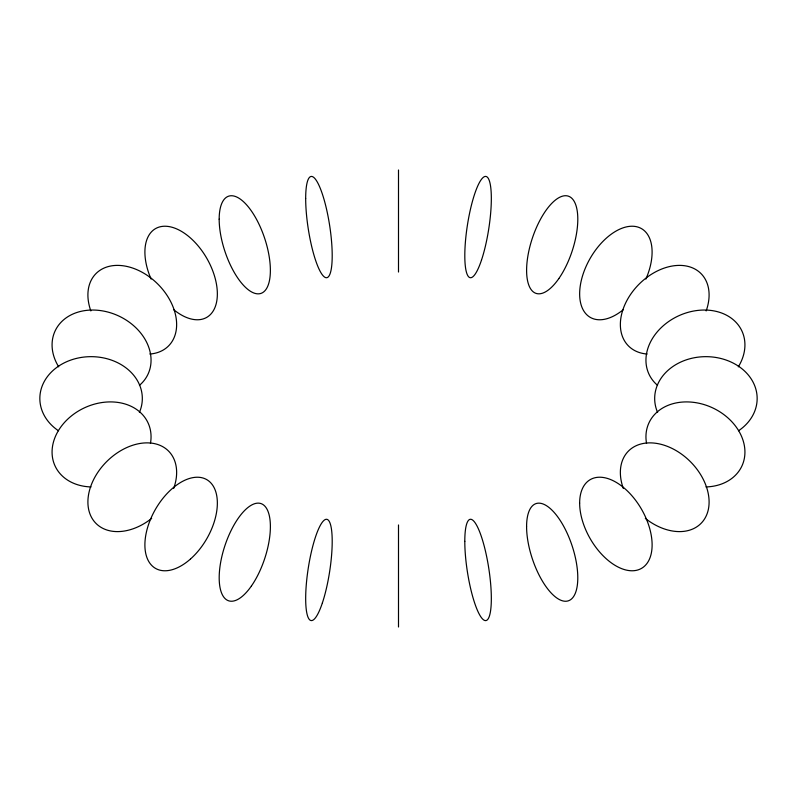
<?xml version="1.0" encoding="UTF-8"?>
<svg xmlns="http://www.w3.org/2000/svg" width="797" height="797" viewBox="0 0 797 797"><rect width="100%" height="100%" fill="white"/><g stroke="black" fill="none" stroke-linecap="round" stroke-linejoin="round"><path stroke-width="1.2" d="M398.5 170L398.5 272.036M398.5 524.964L398.5 627M151.669 518.399A51.237 36.234 -45 0 1 88.616 509.263A51.237 36.234 -45 0 1 136.407 444.208A51.237 36.234 -45 0 1 173.696 488.422M91.027 486.937A51.237 40.408 -24.9 0 1 53.01 443.819A51.237 40.408 -24.9 0 1 110.245 401.907A51.237 40.408 -24.9 0 1 150.444 443.421M58.46 430.759A51.237 41.833 0 0 1 48.049 375.795A51.237 41.833 0 0 1 113.692 360.951A51.237 41.833 0 0 1 139.385 412.457M58.699 366.849A51.237 40.408 24.9 0 1 72.009 314.436A51.237 40.408 24.9 0 1 137.562 329.43A51.237 40.408 24.9 0 1 139.465 385.33M90.848 310.94A51.237 36.234 45 0 1 115.814 265.421A51.237 36.234 45 0 1 173.248 307.373A51.237 36.234 45 0 1 149.846 354.027M151.121 279.109A51.237 29.579 60 0 1 169.502 226.667A51.237 29.579 60 0 1 217.292 291.443A51.237 29.579 60 0 1 173.587 309.565M623.413 309.565A51.237 29.579 -60 0 1 579.708 291.443A51.237 29.579 -60 0 1 627.498 226.667A51.237 29.579 -60 0 1 645.879 279.109M647.154 354.027A51.237 36.234 -45 0 1 623.752 307.373A51.237 36.234 -45 0 1 681.186 265.421A51.237 36.234 -45 0 1 706.152 310.94M657.535 385.33A51.237 40.408 -24.9 0 1 659.438 329.43A51.237 40.408 -24.9 0 1 724.991 314.436A51.237 40.408 -24.9 0 1 738.301 366.849M657.615 412.457A51.237 41.833 0 0 1 683.308 360.951A51.237 41.833 0 0 1 748.951 375.795A51.237 41.833 0 0 1 738.54 430.759M646.556 443.421A51.237 40.408 24.9 0 1 686.755 401.907A51.237 40.408 24.9 0 1 743.99 443.819A51.237 40.408 24.9 0 1 705.973 486.937M623.304 488.422A51.237 36.234 45 0 1 660.593 444.208A51.237 36.234 45 0 1 708.384 509.263A51.237 36.234 45 0 1 645.331 518.399M526.588 526.588A51.237 20.921 71.6 0 0 565.013 601.247A51.237 20.921 71.6 0 0 565.013 528.79A51.237 20.921 71.6 0 0 526.588 526.588M464.8 541.362A51.237 10.829 81.2 0 0 484.696 620.455A51.237 10.829 81.2 0 0 484.696 547.997A51.237 10.829 81.2 0 0 464.8 541.362M322.367 602.95A51.237 10.829 -81.2 0 0 328.314 520.152A51.237 10.829 -81.2 0 0 306.128 586.712A51.237 10.829 -81.2 0 0 322.367 602.95M251.424 585.984A51.237 20.921 -71.6 0 0 262.91 504.511A51.237 20.921 -71.6 0 0 220.052 566.119A51.237 20.921 -71.6 0 0 251.424 585.984M190.503 558.996A51.237 29.579 -60 0 0 206.742 479.625A51.237 29.579 -60 0 0 146.13 533.372A51.237 29.579 -60 0 0 190.503 558.996M219.175 219.175A51.237 20.921 71.6 0 0 257.6 293.834A51.237 20.921 71.6 0 0 257.6 221.377A51.237 20.921 71.6 0 0 219.175 219.175M305.679 198.493A51.237 10.829 81.2 0 0 325.565 277.575A51.237 10.829 81.2 0 0 325.565 205.118A51.237 10.829 81.2 0 0 305.679 198.493M481.498 260.081A51.237 10.829 -81.2 0 0 487.445 177.283A51.237 10.829 -81.2 0 0 465.259 243.832A51.237 10.829 -81.2 0 0 481.498 260.081M558.836 278.571A51.237 20.921 -71.6 0 0 570.323 197.098A51.237 20.921 -71.6 0 0 527.465 258.716A51.237 20.921 -71.6 0 0 558.836 278.571M579.648 503.086A51.237 29.579 60 0 0 633.994 570.692A51.237 29.579 60 0 0 633.994 498.225A51.237 29.579 60 0 0 579.648 503.086"/></g></svg>
